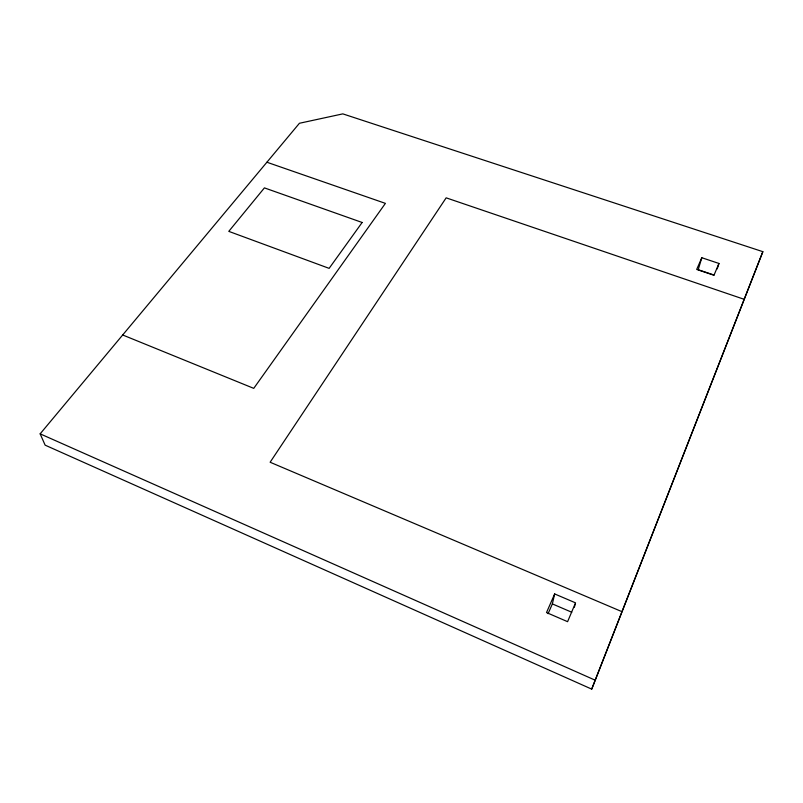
<?xml version="1.0" encoding="UTF-8"?>
<svg xmlns="http://www.w3.org/2000/svg" width="803" height="803" viewBox="0 0 803 803"><rect width="100%" height="100%" fill="white"/><g stroke="black" fill="none" stroke-linecap="round" stroke-linejoin="round"><path stroke-width="1.2" d="M548.098 613.673L552.364 603.906L554.662 593.939L575.54 602.862L567.591 621.683L546.512 612.559L554.662 593.939M574.376 607.249L575.249 603.956M717.22 268.895L718.956 263.454L701.812 257.723L698.208 269.708L714.008 275.027M591.721 689.125L762.85 251.67L342.821 113.875L299.429 123.271L40.15 433.841L45.129 445.153L591.721 689.125L762.85 251.67M718.956 263.454L713.967 275.268L696.683 269.437L701.812 257.723M744.16 299.308L446.157 197.839L270.129 462.237L621.652 611.535M266.907 162.236L385.41 203.37L253.748 388.361L122.688 334.981M552.364 603.906L571.766 612.247M40.15 433.841L594.772 680.011M362.143 222.481L329.13 268.363L228.785 231.364L264.418 187.882L362.143 222.481"/></g></svg>
